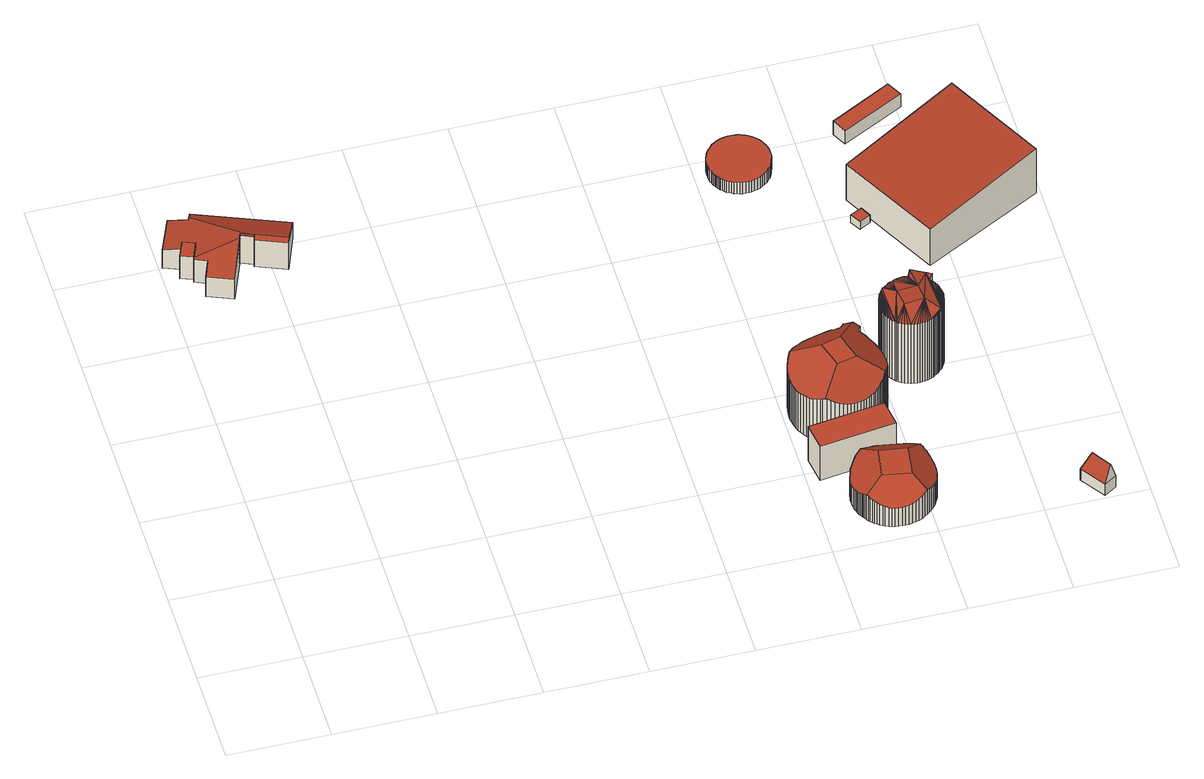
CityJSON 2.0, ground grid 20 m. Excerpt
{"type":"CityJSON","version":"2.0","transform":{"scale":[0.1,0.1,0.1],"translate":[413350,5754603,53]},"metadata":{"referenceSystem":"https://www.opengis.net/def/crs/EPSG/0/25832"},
"CityObjects":{
"building1":{"type":"Building","attributes":{"Gemeindeschluessel":"05515000","Geometrietyp2DReferenz":"3000","function":"51009_1610","roofType":"9999","measuredHeight":6},"geometry":[{"type":"Solid","lod":"2","boundaries":[[[[0,1,2,3,4]],[[2,5,6,3]],[[1,7,5,2]],[[0,8,7,1]],[[4,9,8,0]],[[3,6,9,4]],[[5,7,8,9,6]]]],"semantics":{"surfaces":[{"type":"RoofSurface"},{"type":"WallSurface"},{"type":"GroundSurface"}],"values":[[0,1,1,1,1,1,2]]}}]},
"building2":{"type":"Building","attributes":{"Gemeindeschluessel":"05515000","Geometrietyp2DReferenz":"3000","function":"31001_1000","roofType":"5000","measuredHeight":7.41},"address":[{"country":"Germany","locality":"Münster","thoroughfareNumber":"24","thoroughfareName":"Kreuzbach"}],"geometry":[{"type":"Solid","lod":"2","boundaries":[[[[10,11,12,13]],[[14,15,11,10]],[[16,17,15,14]],[[18,19,17,16]],[[20,21,19,18]],[[22,23,21,20]],[[24,25,23,22]],[[26,27,25,24]],[[28,29,27,26]],[[30,31,29,28]],[[32,33,31,30]],[[34,35,33,32]],[[36,37,35,34]],[[38,39,37,36]],[[40,41,39,38]],[[13,12,41,40]],[[30,42,43,20,44,45,40,38,36,34,32]],[[46,47,16,14]],[[43,42,28,26,24,22]],[[47,46,10,13,45,44,18]],[[40,45,13]],[[16,47,18]],[[10,46,14]],[[18,44,20]],[[20,43,22]],[[28,42,30]],[[11,15,17,19,21,23,25,27,29,31,33,35,37,39,41,12]]]],"semantics":{"surfaces":[{"type":"WallSurface"},{"type":"RoofSurface"},{"type":"GroundSurface"}],"values":[[0,0,0,0,0,0,0,0,0,0,0,0,0,0,0,0,1,1,1,1,0,0,0,0,0,0,2]]}}]},
"building3":{"type":"Building","attributes":{"Gemeindeschluessel":"05515000","Geometrietyp2DReferenz":"3000","function":"51009_1610","roofType":"2100","measuredHeight":7.27},"geometry":[{"type":"Solid","lod":"2","boundaries":[[[[48,49,50,51]],[[18,52,49,48]],[[53,54,52,18]],[[51,50,54,53]],[[18,48,51,53]],[[49,52,54,50]]]],"semantics":{"surfaces":[{"type":"WallSurface"},{"type":"RoofSurface"},{"type":"GroundSurface"}],"values":[[0,0,0,0,1,2]]}}]},
"building4":{"type":"Building","attributes":{"Gemeindeschluessel":"05515000","Geometrietyp2DReferenz":"3000","function":"51002_1215","roofType":"9999","measuredHeight":9},"geometry":[{"type":"Solid","lod":"2","boundaries":[[[[55,56,57,58]],[[56,59,60,57]],[[55,61,59,56]],[[58,62,61,55]],[[57,60,62,58]],[[59,61,62,60]]]],"semantics":{"surfaces":[{"type":"RoofSurface"},{"type":"WallSurface"},{"type":"GroundSurface"}],"values":[[0,1,1,1,1,2]]}}]},
"building5":{"type":"Building","attributes":{"Gemeindeschluessel":"05515000","Geometrietyp2DReferenz":"3000","function":"51002_1215","roofType":"5000","measuredHeight":8.99},"geometry":[{"type":"Solid","lod":"2","boundaries":[[[[63,64,65,66]],[[67,68,64,63]],[[69,70,68,67]],[[71,72,70,69]],[[73,74,72,71]],[[75,76,74,73]],[[77,78,76,75]],[[79,80,78,77]],[[81,82,80,79]],[[83,84,82,81]],[[85,86,84,83]],[[87,88,86,85]],[[89,90,88,87]],[[91,92,90,89]],[[93,94,92,91]],[[95,96,94,93]],[[97,98,96,95]],[[99,100,98,97]],[[101,102,100,99]],[[103,104,102,101]],[[105,106,104,103]],[[107,108,106,105]],[[109,110,108,107]],[[111,112,110,109]],[[113,114,112,111]],[[115,116,114,113]],[[117,118,116,115]],[[119,120,118,117]],[[121,122,120,119]],[[123,124,122,121]],[[125,126,124,123]],[[127,128,126,125]],[[129,130,128,127]],[[131,132,130,129]],[[133,134,132,131]],[[135,136,134,133]],[[137,138,136,135]],[[139,140,138,137]],[[141,142,140,139]],[[143,144,142,141]],[[145,146,144,143]],[[147,148,146,145]],[[149,150,148,147]],[[151,152,150,149]],[[153,154,152,151]],[[155,156,154,153]],[[157,158,156,155]],[[159,160,158,157]],[[161,162,160,159]],[[163,164,162,161]],[[165,166,164,163]],[[167,168,166,165]],[[169,170,168,167]],[[171,172,170,169]],[[173,174,172,171]],[[175,176,174,173]],[[177,178,176,175]],[[179,180,178,177]],[[181,182,180,179]],[[183,184,182,181]],[[185,186,184,183]],[[187,188,186,185]],[[189,190,188,187]],[[191,192,190,189]],[[193,194,192,191]],[[195,196,194,193]],[[197,198,196,195]],[[199,200,198,197]],[[201,202,200,199]],[[203,204,202,201]],[[205,206,204,203]],[[207,208,206,205]],[[209,210,208,207]],[[211,212,210,209]],[[213,214,212,211]],[[215,216,214,213]],[[217,218,216,215]],[[219,220,218,217]],[[221,222,220,219]],[[223,224,222,221]],[[225,226,224,223]],[[227,228,226,225]],[[229,230,228,227]],[[231,232,230,229]],[[233,234,232,231]],[[235,236,234,233]],[[237,238,236,235]],[[239,240,238,237]],[[241,242,240,239]],[[66,65,242,241]],[[147,145,143,141,139,137,135,133,131,129,127,125,123,121,119,117,115,113,111,109,107,243,244,245,246]],[[171,169,167,165,163,161,159,157,155,153,151,149,246,245,247,248,195,193,191,189,187,185,183,181,179,177,175,173]],[[197,248,247,249,250,235,233,231,229,227,225,223,221,219,217,215,213,211,209,207,205,203,201,199]],[[244,243,105,103,101,99,97,95,93,91,89,87,85,83,81,79,77,75,73,71,69,67,63,66,241,239,237,250,249]],[[245,244,249,247]],[[147,246,149]],[[105,243,107]],[[195,248,197]],[[235,250,237]],[[64,68,70,72,74,76,78,80,82,84,86,88,90,92,94,96,98,100,102,104,106,108,110,112,114,116,118,120,122,124,126,128,130,132,134,136,138,140,142,144,146,148,150,152,154,156,158,160,162,164,166,168,170,172,174,176,178,180,182,184,186,188,190,192,194,196,198,200,202,204,206,208,210,212,214,216,218,220,222,224,226,228,230,232,234,236,238,240,242,65]]]],"semantics":{"surfaces":[{"type":"WallSurface"},{"type":"RoofSurface"},{"type":"GroundSurface"}],"values":[[0,0,0,0,0,0,0,0,0,0,0,0,0,0,0,0,0,0,0,0,0,0,0,0,0,0,0,0,0,0,0,0,0,0,0,0,0,0,0,0,0,0,0,0,0,0,0,0,0,0,0,0,0,0,0,0,0,0,0,0,0,0,0,0,0,0,0,0,0,0,0,0,0,0,0,0,0,0,0,0,0,0,0,0,0,0,0,0,0,0,1,1,1,1,1,0,0,0,0,2]]}}]},
"building6":{"type":"Building","attributes":{"Gemeindeschluessel":"05515000","Geometrietyp2DReferenz":"3000","function":"51002_1215","roofType":"5000","measuredHeight":15.14},"geometry":[{"type":"Solid","lod":"2","boundaries":[[[[251,252,253,254]],[[255,256,252,251]],[[257,258,256,255]],[[259,260,258,257]],[[261,262,260,259]],[[263,264,262,261]],[[265,266,264,263]],[[267,268,266,265]],[[269,270,268,267]],[[271,272,270,269]],[[273,274,272,271]],[[275,276,274,273]],[[277,278,276,275]],[[279,280,278,277]],[[281,282,280,279]],[[283,284,282,281]],[[285,286,284,283]],[[287,288,286,285]],[[289,290,288,287]],[[291,292,290,289]],[[293,294,292,291]],[[295,296,294,293]],[[297,298,296,295]],[[299,300,298,297]],[[301,302,300,299]],[[303,304,302,301]],[[305,306,304,303]],[[307,308,306,305]],[[309,310,308,307]],[[311,312,310,309]],[[313,314,312,311]],[[315,316,314,313]],[[317,318,316,315]],[[319,320,318,317]],[[321,322,320,319]],[[323,324,322,321]],[[325,326,324,323]],[[327,328,326,325]],[[329,330,328,327]],[[331,332,330,329]],[[333,334,332,331]],[[335,336,334,333]],[[337,338,336,335]],[[339,340,338,337]],[[341,342,340,339]],[[343,344,342,341]],[[345,346,344,343]],[[347,348,346,345]],[[349,350,348,347]],[[351,352,350,349]],[[353,354,352,351]],[[355,356,354,353]],[[357,358,356,355]],[[359,360,358,357]],[[361,362,360,359]],[[363,364,362,361]],[[365,366,364,363]],[[367,368,366,365]],[[369,370,368,367]],[[371,372,370,369]],[[373,374,372,371]],[[375,376,374,373]],[[377,378,376,375]],[[379,380,378,377]],[[381,382,380,379]],[[383,384,382,381]],[[385,386,384,383]],[[387,388,386,385]],[[389,390,388,387]],[[391,392,390,389]],[[393,394,392,391]],[[395,396,394,393]],[[397,398,396,395]],[[399,400,398,397]],[[401,402,400,399]],[[403,404,402,401]],[[405,406,404,403]],[[407,408,406,405]],[[409,410,408,407]],[[411,412,410,409]],[[413,414,412,411]],[[415,416,414,413]],[[417,418,416,415]],[[419,420,418,417]],[[421,422,420,419]],[[423,424,422,421]],[[425,426,424,423]],[[427,428,426,425]],[[429,430,428,427]],[[431,432,430,429]],[[433,434,432,431]],[[435,436,434,433]],[[437,438,436,435]],[[439,440,438,437]],[[441,442,440,439]],[[254,253,442,441]],[[393,443,444,445,446,439,437,435,433,431,429,427,425,423,421,419,417,415,413,411,409,407,405,403,401,399,397,395]],[[261,259,257,255,251,254,441,446,445,447,448,301,299,297,295,293,291,289,287,285,283,281,279,277,275,273,271,269,267,265,263]],[[345,343,341,339,337,335,333,331,329,327,325,323,321,319,317,315,313,311,309,307,305,303,448,447,449,450]],[[371,369,367,365,363,361,359,357,355,353,351,349,347,450,449,444,443,391,389,387,385,383,381,379,377,375,373]],[[444,449,447,445]],[[301,448,303]],[[439,446,441]],[[345,450,347]],[[391,443,393]],[[252,256,258,260,262,264,266,268,270,272,274,276,278,280,282,284,286,288,290,292,294,296,298,300,302,304,306,308,310,312,314,316,318,320,322,324,326,328,330,332,334,336,338,340,342,344,346,348,350,352,354,356,358,360,362,364,366,368,370,372,374,376,378,380,382,384,386,388,390,392,394,396,398,400,402,404,406,408,410,412,414,416,418,420,422,424,426,428,430,432,434,436,438,440,442,253]]]],"semantics":{"surfaces":[{"type":"WallSurface"},{"type":"RoofSurface"},{"type":"GroundSurface"}],"values":[[0,0,0,0,0,0,0,0,0,0,0,0,0,0,0,0,0,0,0,0,0,0,0,0,0,0,0,0,0,0,0,0,0,0,0,0,0,0,0,0,0,0,0,0,0,0,0,0,0,0,0,0,0,0,0,0,0,0,0,0,0,0,0,0,0,0,0,0,0,0,0,0,0,0,0,0,0,0,0,0,0,0,0,0,0,0,0,0,0,0,0,0,0,0,0,0,1,1,1,1,1,0,0,0,0,2]]}}]},
"building7":{"type":"Building","attributes":{"Gemeindeschluessel":"05515000","Geometrietyp2DReferenz":"3000","function":"51003_1201","roofType":"1000","measuredHeight":2.99},"geometry":[{"type":"Solid","lod":"2","boundaries":[[[[451,452,453,454]],[[455,456,452,451]],[[457,458,456,455]],[[459,460,458,457]],[[461,462,460,459]],[[463,464,462,461]],[[465,466,464,463]],[[467,468,466,465]],[[469,470,468,467]],[[471,472,470,469]],[[473,474,472,471]],[[475,476,474,473]],[[477,478,476,475]],[[479,480,478,477]],[[481,482,480,479]],[[483,484,482,481]],[[485,486,484,483]],[[487,488,486,485]],[[489,490,488,487]],[[491,492,490,489]],[[493,494,492,491]],[[495,496,494,493]],[[497,498,496,495]],[[499,500,498,497]],[[501,502,500,499]],[[503,504,502,501]],[[505,506,504,503]],[[507,508,506,505]],[[509,510,508,507]],[[511,512,510,509]],[[513,514,512,511]],[[515,516,514,513]],[[517,518,516,515]],[[519,520,518,517]],[[521,522,520,519]],[[523,524,522,521]],[[525,526,524,523]],[[527,528,526,525]],[[529,530,528,527]],[[531,532,530,529]],[[533,534,532,531]],[[535,536,534,533]],[[537,538,536,535]],[[539,540,538,537]],[[541,542,540,539]],[[543,544,542,541]],[[545,546,544,543]],[[547,548,546,545]],[[549,550,548,547]],[[551,552,550,549]],[[553,554,552,551]],[[555,556,554,553]],[[557,558,556,555]],[[559,560,558,557]],[[561,562,560,559]],[[563,564,562,561]],[[565,566,564,563]],[[567,568,566,565]],[[569,570,568,567]],[[571,572,570,569]],[[573,574,572,571]],[[575,576,574,573]],[[577,578,576,575]],[[579,580,578,577]],[[581,582,580,579]],[[583,584,582,581]],[[585,586,584,583]],[[587,588,586,585]],[[589,590,588,587]],[[591,592,590,589]],[[593,594,592,591]],[[595,596,594,593]],[[597,598,596,595]],[[599,600,598,597]],[[601,602,600,599]],[[603,604,602,601]],[[605,606,604,603]],[[454,453,606,605]],[[603,601,599,597,595,593,591,589,587,585,583,581,579,577,575,573,571,569,567,565,563,561,559,557,555,553,551,549,547,545,543,541,539,537,535,533,531,529,527,525,523,521,519,517,515,513,511,509,507,505,503,501,499,497,495,493,491,489,487,485,483,481,479,477,475,473,471,469,467,465,463,461,459,457,455,451,454,605]],[[452,456,458,460,462,464,466,468,470,472,474,476,478,480,482,484,486,488,490,492,494,496,498,500,502,504,506,508,510,512,514,516,518,520,522,524,526,528,530,532,534,536,538,540,542,544,546,548,550,552,554,556,558,560,562,564,566,568,570,572,574,576,578,580,582,584,586,588,590,592,594,596,598,600,602,604,606,453]]]],"semantics":{"surfaces":[{"type":"WallSurface"},{"type":"RoofSurface"},{"type":"GroundSurface"}],"values":[[0,0,0,0,0,0,0,0,0,0,0,0,0,0,0,0,0,0,0,0,0,0,0,0,0,0,0,0,0,0,0,0,0,0,0,0,0,0,0,0,0,0,0,0,0,0,0,0,0,0,0,0,0,0,0,0,0,0,0,0,0,0,0,0,0,0,0,0,0,0,0,0,0,0,0,0,0,0,1,2]]}}]},
"building8":{"type":"Building","attributes":{"Gemeindeschluessel":"05515000","Geometrietyp2DReferenz":"3000","function":"51002_1215","roofType":"5000","measuredHeight":17.07},"geometry":[{"type":"Solid","lod":"2","boundaries":[[[[607,608,609,610]],[[611,612,608,607]],[[613,614,612,611]],[[615,616,614,613]],[[617,618,616,615]],[[619,620,618,617]],[[621,622,620,619]],[[623,624,622,621]],[[625,626,624,623]],[[627,628,626,625]],[[629,630,628,627]],[[631,632,630,629]],[[633,634,632,631]],[[635,636,634,633]],[[637,638,636,635]],[[639,640,638,637]],[[641,642,640,639]],[[643,644,642,641]],[[645,646,644,643]],[[647,648,646,645]],[[649,650,648,647]],[[651,652,650,649]],[[653,654,652,651]],[[655,656,654,653]],[[657,658,656,655]],[[659,660,658,657]],[[661,662,660,659]],[[663,664,662,661]],[[665,666,664,663]],[[667,668,666,665]],[[669,670,668,667]],[[671,672,670,669]],[[673,674,672,671]],[[675,676,674,673]],[[677,678,676,675]],[[679,680,678,677]],[[681,682,680,679]],[[683,684,682,681]],[[685,686,684,683]],[[687,688,686,685]],[[689,690,688,687]],[[691,692,690,689]],[[693,694,692,691]],[[695,696,694,693]],[[697,698,696,695]],[[699,700,698,697]],[[701,702,700,699]],[[703,704,702,701]],[[705,706,704,703]],[[707,708,706,705]],[[709,710,708,707]],[[711,712,710,709]],[[713,714,712,711]],[[715,716,714,713]],[[717,718,716,715]],[[719,720,718,717]],[[721,722,720,719]],[[723,724,722,721]],[[725,726,724,723]],[[727,728,726,725]],[[729,730,728,727]],[[731,732,730,729]],[[733,734,732,731]],[[735,736,734,733]],[[737,738,736,735]],[[739,740,738,737]],[[741,742,740,739]],[[743,744,742,741]],[[745,746,744,743]],[[747,748,746,745]],[[749,750,748,747]],[[751,752,750,749]],[[753,754,752,751]],[[755,756,754,753]],[[610,609,756,755]],[[757,758,677]],[[757,677,675]],[[757,675,673]],[[757,673,671]],[[757,671,669]],[[757,669,667]],[[757,667,665]],[[757,665,663]],[[759,757,663]],[[759,663,661]],[[759,661,659]],[[759,659,657]],[[759,657,655]],[[759,655,653]],[[653,760,759]],[[681,679,758]],[[761,681,758]],[[762,761,758]],[[758,757,762]],[[697,695,693]],[[699,697,693]],[[699,693,691]],[[701,699,691]],[[703,701,691]],[[703,691,689]],[[705,703,689]],[[705,689,687]],[[707,705,687]],[[707,687,685]],[[709,707,685]],[[711,709,685]],[[711,685,683]],[[713,711,683]],[[713,683,681]],[[681,761,713]],[[717,715,761]],[[719,717,761]],[[721,719,761]],[[723,721,761]],[[725,723,761]],[[727,725,761]],[[729,727,761]],[[731,729,761]],[[731,761,762]],[[733,731,762]],[[735,733,762]],[[737,735,762]],[[739,737,762]],[[741,739,762]],[[743,741,762]],[[745,743,762]],[[747,745,762]],[[747,762,763]],[[749,747,763]],[[751,749,763]],[[753,751,763]],[[755,753,763]],[[763,764,755]],[[764,763,759]],[[610,764,759]],[[607,610,759]],[[607,759,760]],[[607,760,651]],[[607,651,649]],[[611,607,649]],[[611,649,647]],[[613,611,647]],[[613,647,645]],[[613,645,643]],[[615,613,643]],[[615,643,641]],[[615,641,639]],[[617,615,639]],[[617,639,637]],[[619,617,637]],[[619,637,635]],[[619,635,633]],[[621,619,633]],[[621,633,631]],[[623,621,631]],[[623,631,629]],[[625,623,629]],[[629,627,625]],[[762,757,759,763]],[[713,761,715]],[[677,758,679]],[[755,764,610]],[[651,760,653]],[[608,612,614,616,618,620,622,624,626,628,630,632,634,636,638,640,642,644,646,648,650,652,654,656,658,660,662,664,666,668,670,672,674,676,678,680,682,684,686,688,690,692,694,696,698,700,702,704,706,708,710,712,714,716,718,720,722,724,726,728,730,732,734,736,738,740,742,744,746,748,750,752,754,756,609]]]],"semantics":{"surfaces":[{"type":"WallSurface"},{"type":"RoofSurface"},{"type":"GroundSurface"}],"values":[[0,0,0,0,0,0,0,0,0,0,0,0,0,0,0,0,0,0,0,0,0,0,0,0,0,0,0,0,0,0,0,0,0,0,0,0,0,0,0,0,0,0,0,0,0,0,0,0,0,0,0,0,0,0,0,0,0,0,0,0,0,0,0,0,0,0,0,0,0,0,0,0,0,0,0,1,1,1,1,1,1,1,1,1,1,1,1,1,1,1,1,1,1,1,1,1,1,1,1,1,1,1,1,1,1,1,1,1,1,1,1,1,1,1,1,1,1,1,1,1,1,1,1,1,1,1,1,1,1,1,1,1,1,1,1,1,1,1,1,1,1,1,1,1,1,1,1,1,1,1,1,1,1,1,1,1,1,1,1,0,0,0,0,2]]}}]},
"building9":{"type":"Building","attributes":{"Gemeindeschluessel":"05515000","Geometrietyp2DReferenz":"3000","function":"31001_2500","roofType":"1000","measuredHeight":2.02},"geometry":[{"type":"Solid","lod":"2","boundaries":[[[[765,766,767,768]],[[769,770,766,765]],[[771,772,770,769]],[[768,767,772,771]],[[769,765,768,771]],[[766,770,772,767]]]],"semantics":{"surfaces":[{"type":"WallSurface"},{"type":"RoofSurface"},{"type":"GroundSurface"}],"values":[[0,0,0,0,1,2]]}}]},
"building10":{"type":"Building","attributes":{"Gemeindeschluessel":"05515000","Geometrietyp2DReferenz":"3000","function":"51003_1201","roofType":"5000","measuredHeight":7.12},"geometry":[{"type":"Solid","lod":"2","boundaries":[[[[773,774,775,776]],[[777,778,774,773]],[[779,780,778,777]],[[776,775,780,779]],[[779,777,781]],[[781,777,773,782]],[[773,776,782]],[[782,776,779,781]],[[774,778,780,775]]]],"semantics":{"surfaces":[{"type":"WallSurface"},{"type":"RoofSurface"},{"type":"GroundSurface"}],"values":[[0,0,0,0,0,1,1,1,2]]}}]},
"building11":{"type":"Building","attributes":{"Gemeindeschluessel":"05515000","Geometrietyp2DReferenz":"3000","function":"31001_2500","roofType":"1000","measuredHeight":3.53},"geometry":[{"type":"Solid","lod":"2","boundaries":[[[[783,784,785,786]],[[787,788,784,783]],[[789,790,788,787]],[[786,785,790,789]],[[787,783,786,789]],[[784,788,790,785]]]],"semantics":{"surfaces":[{"type":"WallSurface"},{"type":"RoofSurface"},{"type":"GroundSurface"}],"values":[[0,0,0,0,1,2]]}}]},
"building12":{"type":"Building","attributes":{"Gemeindeschluessel":"05515000","Geometrietyp2DReferenz":"3000","function":"31001_2700","roofType":"2100","measuredHeight":11.8},"geometry":[{"type":"Solid","lod":"2","boundaries":[[[[791,792,793,794]],[[795,796,792,791]],[[797,798,796,795]],[[794,793,798,797]],[[795,791,794,797]],[[792,796,798,793]]]],"semantics":{"surfaces":[{"type":"WallSurface"},{"type":"RoofSurface"},{"type":"GroundSurface"}],"values":[[0,0,0,0,1,2]]}}]}
},
"vertices":[
[65,982,71],[41,992,71],[39,986,71],[28,959,71],[52,950,71],[39,986,11],[28,959,11],[41,992,11],[65,982,11],[52,950,11],
[255,1008,46],[255,1008,4],[79,1077,4],[79,1077,46],[227,935,75],[227,935,4],[168,958,75],[168,958,4],[172,970,77],[172,970,4],[148,979,75],[148,979,4],[113,889,56],[113,889,4],[64,909,56],[64,909,4],[76,940,64],[76,940,4],[52,950,64],[52,950,4],[65,982,63],[65,982,4],[41,992,58],[41,992,4],[39,986,59],[39,986,4],[6,999,52],[6,999,4],[35,1071,48],[35,1071,4],[71,1057,55],[71,1057,4],[53,953,65],[145,970,76],[156,976,77],[73,1061,55],[231,945,78],[172,968,78],
[148,979,77],[148,979,10],[144,968,10],[144,968,83],[172,970,10],[168,958,83],[168,958,10],
[1173,198,91],[1165,252,91],[1016,231,91],[1024,177,91],[1165,252,1],[1016,231,1],[1173,198,1],[1024,177,1],
[1074,70,61],[1074,70,1],[1075,69,1],[1075,69,62],[1072,74,59],[1072,74,1],[1070,77,58],[1070,77,1],[1069,81,56],[1069,81,1],[1068,85,55],[1068,85,1],[1066,90,54],[1066,90,1],[1065,94,52],[1065,94,1],[1065,99,51],[1065,99,1],[1064,104,50],[1064,104,1],[1064,109,50],[1064,109,1],[1064,115,49],[1064,115,1],[1065,120,49],[1065,120,1],[1066,126,50],[1066,126,1],[1068,132,50],[1068,132,1],[1070,138,51],[1070,138,1],[1072,144,52],[1072,144,1],[1076,150,54],[1076,150,1],[1079,155,56],[1079,155,1],[1084,161,59],[1084,161,1],[1088,166,62],[1088,166,1],[1094,170,65],[1094,170,1],[1100,175,67],[1100,175,1],[1106,178,63],[1106,178,1],[1112,181,60],[1112,181,1],[1119,184,57],[1119,184,1],[1125,186,55],[1125,186,1],[1132,187,53],[1132,187,1],[1139,188,51],[1139,188,1],[1146,188,50],[1146,188,1],[1152,187,50],[1152,187,1],[1158,186,50],[1158,186,1],[1164,185,50],[1164,185,1],[1170,183,51],[1170,183,1],[1176,181,52],[1176,181,1],[1181,179,54],[1181,179,1],[1185,176,55],[1185,176,1],[1190,173,57],[1190,173,1],[1193,170,59],[1193,170,1],[1197,167,61],[1197,167,1],[1200,164,63],[1200,164,1],[1203,161,65],[1203,161,1],[1206,158,67],[1206,158,1],[1208,154,68],[1208,154,1],[1211,151,66],[1211,151,1],[1212,148,64],[1212,148,1],[1214,145,62],[1214,145,1],[1216,142,60],[1216,142,1],[1217,138,59],[1217,138,1],[1219,134,57],[1219,134,1],[1220,130,55],[1220,130,1],[1221,125,54],[1221,125,1],[1222,121,53],[1222,121,1],[1223,116,51],[1223,116,1],[1223,111,50],[1223,111,1],[1223,105,50],[1223,105,1],[1223,100,49],[1223,100,1],[1222,94,49],[1222,94,1],[1220,88,50],[1220,88,1],[1219,82,50],[1219,82,1],[1216,76,51],[1216,76,1],[1213,70,53],[1213,70,1],[1210,65,55],[1210,65,1],[1206,59,58],[1206,59,1],[1201,54,61],[1201,54,1],[1196,49,64],[1196,49,1],[1191,45,68],[1191,45,1],[1185,41,64],[1185,41,1],[1179,37,61],[1179,37,1],[1172,34,58],[1172,34,1],[1166,32,55],[1166,32,1],[1159,30,53],[1159,30,1],[1152,29,51],[1152,29,1],[1145,29,50],[1145,29,1],[1139,29,49],[1139,29,1],[1132,30,49],[1132,30,1],[1126,31,49],[1126,31,1],[1120,32,49],[1120,32,1],[1115,34,50],[1115,34,1],[1109,37,52],[1109,37,1],[1105,39,53],[1105,39,1],[1100,42,55],[1100,42,1],[1096,45,57],[1096,45,1],[1092,48,59],[1092,48,1],[1089,51,61],[1089,51,1],[1085,54,63],[1085,54,1],[1083,57,66],[1083,57,1],[1080,61,67],[1080,61,1],[1078,64,65],[1078,64,1],[1076,67,63],[1076,67,1],[1098,173,68],[1124,141,90],[1178,133,90],[1208,155,69],[1170,72,89],[1191,44,68],[1114,81,89],[1081,60,67],
[1050,268,116],[1050,268,1],[1053,266,1],[1053,266,118],[1044,272,113],[1044,272,1],[1038,277,110],[1038,277,1],[1033,283,108],[1033,283,1],[1029,289,106],[1029,289,1],[1025,295,105],[1025,295,1],[1021,301,104],[1021,301,1],[1018,307,103],[1018,307,1],[1016,313,102],[1016,313,1],[1014,319,102],[1014,319,1],[1013,325,102],[1013,325,1],[1012,331,103],[1012,331,1],[1011,337,104],[1011,337,1],[1011,343,105],[1011,343,1],[1011,348,106],[1011,348,1],[1012,354,107],[1012,354,1],[1012,359,108],[1012,359,1],[1013,363,110],[1013,363,1],[1014,368,111],[1014,368,1],[1015,372,113],[1015,372,1],[1017,376,115],[1017,376,1],[1018,380,116],[1018,380,1],[1020,384,118],[1020,384,1],[1022,387,120],[1022,387,1],[1024,391,122],[1024,391,1],[1026,394,121],[1026,394,1],[1029,398,119],[1029,398,1],[1031,402,117],[1031,402,1],[1034,406,115],[1034,406,1],[1038,409,113],[1038,409,1],[1042,413,111],[1042,413,1],[1046,416,109],[1046,416,1],[1050,420,107],[1050,420,1],[1055,423,106],[1055,423,1],[1060,426,105],[1060,426,1],[1066,429,104],[1066,429,1],[1072,431,103],[1072,431,1],[1078,433,103],[1078,433,1],[1085,435,103],[1085,435,1],[1092,436,104],[1092,436,1],[1099,437,105],[1099,437,1],[1106,437,106],[1106,437,1],[1114,437,108],[1114,437,1],[1121,435,110],[1121,435,1],[1129,434,113],[1129,434,1],[1132,433,114],[1132,433,1],[1141,449,104],[1141,449,1],[1169,434,105],[1169,434,1],[1161,417,114],[1161,417,1],[1166,412,111],[1166,412,1],[1172,406,109],[1172,406,1],[1176,400,107],[1176,400,1],[1180,394,105],[1180,394,1],[1184,387,104],[1184,387,1],[1187,381,103],[1187,381,1],[1189,374,102],[1189,374,1],[1191,368,102],[1191,368,1],[1192,361,103],[1192,361,1],[1193,355,103],[1193,355,1],[1193,348,104],[1193,348,1],[1193,342,105],[1193,342,1],[1193,337,107],[1193,337,1],[1192,331,108],[1192,331,1],[1191,326,110],[1191,326,1],[1190,321,112],[1190,321,1],[1188,316,114],[1188,316,1],[1186,311,116],[1186,311,1],[1184,307,118],[1184,307,1],[1182,303,120],[1182,303,1],[1180,299,122],[1180,299,1],[1178,296,121],[1178,296,1],[1176,292,119],[1176,292,1],[1174,289,117],[1174,289,1],[1171,286,115],[1171,286,1],[1168,283,113],[1168,283,1],[1165,280,111],[1165,280,1],[1162,276,109],[1162,276,1],[1158,273,108],[1158,273,1],[1154,270,106],[1154,270,1],[1150,267,105],[1150,267,1],[1145,265,104],[1145,265,1],[1140,262,103],[1140,262,1],[1134,260,102],[1134,260,1],[1129,258,102],[1129,258,1],[1123,256,102],[1123,256,1],[1116,255,102],[1116,255,1],[1110,254,103],[1110,254,1],[1103,253,104],[1103,253,1],[1096,253,105],[1096,253,1],[1089,254,107],[1089,254,1],[1082,255,109],[1082,255,1],[1074,257,112],[1074,257,1],[1067,259,116],[1067,259,1],[1060,262,120],[1060,262,1],[1053,265,118],[1053,265,1],[1180,299,123],[1132,323,152],[1093,313,152],[1058,263,121],[1078,365,153],[1025,392,122],[1117,376,153],[1157,441,113],
[1142,949,31],[1142,949,1],[1143,954,1],[1143,954,31],[1140,944,31],[1140,944,1],[1138,939,31],[1138,939,1],[1136,933,31],[1136,933,1],[1133,928,31],[1133,928,1],[1129,924,31],[1129,924,1],[1125,919,31],[1125,919,1],[1120,915,31],[1120,915,1],[1115,912,31],[1115,912,1],[1110,909,31],[1110,909,1],[1104,906,31],[1104,906,1],[1098,905,31],[1098,905,1],[1092,903,31],[1092,903,1],[1087,903,31],[1087,903,1],[1081,903,31],[1081,903,1],[1075,903,31],[1075,903,1],[1070,904,31],[1070,904,1],[1065,906,31],[1065,906,1],[1060,907,31],[1060,907,1],[1056,910,31],[1056,910,1],[1052,912,31],[1052,912,1],[1048,914,31],[1048,914,1],[1045,917,31],[1045,917,1],[1042,920,31],[1042,920,1],[1039,923,31],[1039,923,1],[1037,925,31],[1037,925,1],[1035,928,31],[1035,928,1],[1033,931,31],[1033,931,1],[1032,933,31],[1032,933,1],[1031,935,31],[1031,935,1],[1029,937,31],[1029,937,1],[1028,941,31],[1028,941,1],[1027,944,31],[1027,944,1],[1025,948,31],[1025,948,1],[1025,952,31],[1025,952,1],[1024,956,31],[1024,956,1],[1024,960,31],[1024,960,1],[1024,965,31],[1024,965,1],[1024,970,31],[1024,970,1],[1025,975,31],[1025,975,1],[1026,980,31],[1026,980,1],[1028,985,31],[1028,985,1],[1030,990,31],[1030,990,1],[1033,995,31],[1033,995,1],[1037,1000,31],[1037,1000,1],[1041,1004,31],[1041,1004,1],[1045,1009,31],[1045,1009,1],[1050,1012,31],[1050,1012,1],[1055,1015,31],[1055,1015,1],[1061,1018,31],[1061,1018,1],[1067,1020,31],[1067,1020,1],[1073,1021,31],[1073,1021,1],[1079,1022,31],[1079,1022,1],[1084,1022,31],[1084,1022,1],[1090,1022,31],[1090,1022,1],[1095,1021,31],[1095,1021,1],[1101,1020,31],[1101,1020,1],[1105,1018,31],[1105,1018,1],[1110,1016,31],[1110,1016,1],[1114,1014,31],[1114,1014,1],[1118,1012,31],[1118,1012,1],[1121,1009,31],[1121,1009,1],[1124,1006,31],[1124,1006,1],[1127,1004,31],[1127,1004,1],[1130,1001,31],[1130,1001,1],[1132,998,31],[1132,998,1],[1134,995,31],[1134,995,1],[1135,993,31],[1135,993,1],[1137,990,31],[1137,990,1],[1138,987,31],[1138,987,1],[1140,983,31],[1140,983,1],[1141,980,31],[1141,980,1],[1142,976,31],[1142,976,1],[1143,972,31],[1143,972,1],[1143,968,31],[1143,968,1],[1143,963,31],[1143,963,1],[1143,959,31],[1143,959,1],
[1221,383,157],[1221,383,0],[1223,381,0],[1223,381,157],[1217,387,157],[1217,387,0],[1213,392,157],[1213,392,0],[1210,397,157],[1210,397,0],[1208,402,157],[1208,402,0],[1206,407,157],[1206,407,0],[1205,412,157],[1205,412,0],[1204,417,157],[1204,417,0],[1204,422,157],[1204,422,0],[1204,426,157],[1204,426,0],[1204,431,157],[1204,431,0],[1205,435,157],[1205,435,0],[1205,439,157],[1205,439,0],[1206,442,157],[1206,442,0],[1207,446,157],[1207,446,0],[1209,449,157],[1209,449,0],[1210,452,157],[1210,452,0],[1211,455,157],[1211,455,0],[1213,458,157],[1213,458,0],[1215,461,157],[1215,461,0],[1217,464,157],[1217,464,0],[1220,467,157],[1220,467,0],[1223,470,157],[1223,470,0],[1226,472,157],[1226,472,0],[1230,475,157],[1230,475,0],[1234,478,157],[1234,478,0],[1238,480,157],[1238,480,0],[1243,482,157],[1243,482,0],[1248,484,157],[1248,484,0],[1253,485,157],[1253,485,0],[1259,486,157],[1259,486,0],[1265,487,157],[1265,487,0],[1271,486,157],[1271,486,0],[1274,486,157],[1274,486,0],[1281,501,157],[1281,501,0],[1318,481,157],[1318,481,0],[1310,466,157],[1310,466,0],[1313,463,157],[1313,463,0],[1316,458,157],[1316,458,0],[1319,452,157],[1319,452,0],[1321,446,157],[1321,446,0],[1322,441,157],[1322,441,0],[1323,435,157],[1323,435,0],[1324,430,157],[1324,430,0],[1324,424,157],[1324,424,0],[1323,419,157],[1323,419,0],[1322,414,157],[1322,414,0],[1321,410,157],[1321,410,0],[1320,405,157],[1320,405,0],[1318,401,157],[1318,401,0],[1316,398,157],[1316,398,0],[1314,394,157],[1314,394,0],[1312,391,157],[1312,391,0],[1310,388,157],[1310,388,0],[1307,386,157],[1307,386,0],[1305,384,157],[1305,384,0],[1303,381,157],[1303,381,0],[1300,379,157],[1300,379,0],[1297,377,157],[1297,377,0],[1294,375,157],[1294,375,0],[1291,373,157],[1291,373,0],[1287,371,157],[1287,371,0],[1283,370,157],[1283,370,0],[1279,368,157],[1279,368,0],[1274,367,157],[1274,367,0],[1269,367,157],[1269,367,0],[1264,366,157],[1264,366,0],[1259,366,157],[1259,366,0],[1253,367,157],[1253,367,0],[1247,368,157],[1247,368,0],[1242,370,157],[1242,370,0],[1236,372,157],[1236,372,0],[1231,375,157],[1231,375,0],[1226,378,157],[1226,378,0],[1282,447,169],[1307,487,156],[1241,444,169],[1220,467,160],[1310,389,162],[1285,412,171],[1245,408,171],[1224,380,162],
[1245,781,23],[1245,781,3],[1257,759,3],[1257,759,23],[1268,793,23],[1268,793,3],[1279,771,23],[1279,771,3],
[1506,70,31],[1506,70,2],[1481,53,2],[1481,53,31],[1539,20,31],[1539,20,2],[1515,4,31],[1515,4,2],[1527,12,73],[1502,49,74],
[1287,971,39],[1287,971,4],[1408,1034,4],[1408,1034,39],[1272,1000,39],[1272,1000,4],[1392,1064,39],[1392,1064,4],
[1357,640,98],[1357,640,3],[1590,763,3],[1590,763,121],[1252,837,98],[1252,837,3],[1485,961,121],[1485,961,3]
]}
